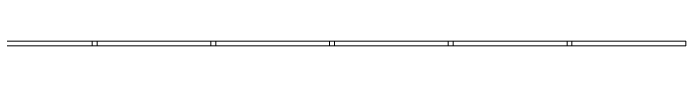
# Model space of a CAD drawing. Header units: inches. Extents: x -3598 to -1628, y -3458 to -206.
# Drawn here: x -2728.2 to -2457.3, y -3248.6 to -3246.6 of the extents above; entities that cross this region are included whole.
import ezdxf

# ---------------------------------------------------------------- set-up
doc = ezdxf.new("R2010")
doc.units = ezdxf.units.IN
doc.header["$MEASUREMENT"] = 0
doc.layers.add('A-GLAZ-CWMG', color=51, linetype='Continuous', lineweight=13)

# ---------------------------------------------------------------- blocks, each defined once
blk = doc.blocks.new('Rectangular Mullion - Tube 2x2-385574-MEZZANINE - CAD')
at = {"layer": 'A-GLAZ-CWMG', "lineweight": 9}
for p, q in [((-1, -2), (-1, 0)), ((-1, 0), (1, 0)), ((1, -2), (-1, -2)), ((1, 0), (1, -2))]:
    blk.add_line(p, q, dxfattribs=at)
blk = doc.blocks.new('Rectangular Mullion - 1_ H Guardrail Cap _mesh_-385328-MEZZANINE - CAD')
at = {"layer": 'A-GLAZ-CWMG', "lineweight": 9}
for p, q in [((-2214.4, -3064.64), (-2212.4, -3064.64)), ((-2214.4, -3110.64), (-2214.4, -3064.64)), ((-2212.4, -3064.64), (-2212.4, -3110.64)), ((-2212.4, -3110.64), (-2214.4, -3110.64))]:
    blk.add_line(p, q, dxfattribs=at)

msp = doc.modelspace()

# ---------------------------------------------------------------- block references
at = {"layer": 'A-GLAZ-CWMG', "lineweight": 9}
for p, rotation in [((368.25, -5461.04), 269.9999999999992), ((416.25, -5461.04), 270), ((464.25, -5461.04), 270), ((512.25, -5461.04), 270), ((560.25, -5461.04), 269.9999999999992), ((608.25, -5461.04), 270)]:
    msp.add_blockref('Rectangular Mullion - 1_ H Guardrail Cap _mesh_-385328-MEZZANINE - CAD', p, dxfattribs=dict(at, rotation=rotation))
at = {"layer": 'A-GLAZ-CWMG', "lineweight": 9, "extrusion": (0, 0, -1)}
for p in [(2695.4, -3246.64), (2647.4, -3246.64), (2599.4, -3246.64), (2551.4, -3246.64), (2503.4, -3246.64)]:
    msp.add_blockref('Rectangular Mullion - Tube 2x2-385574-MEZZANINE - CAD', p, dxfattribs=at)

doc.saveas('drawing.dxf')
